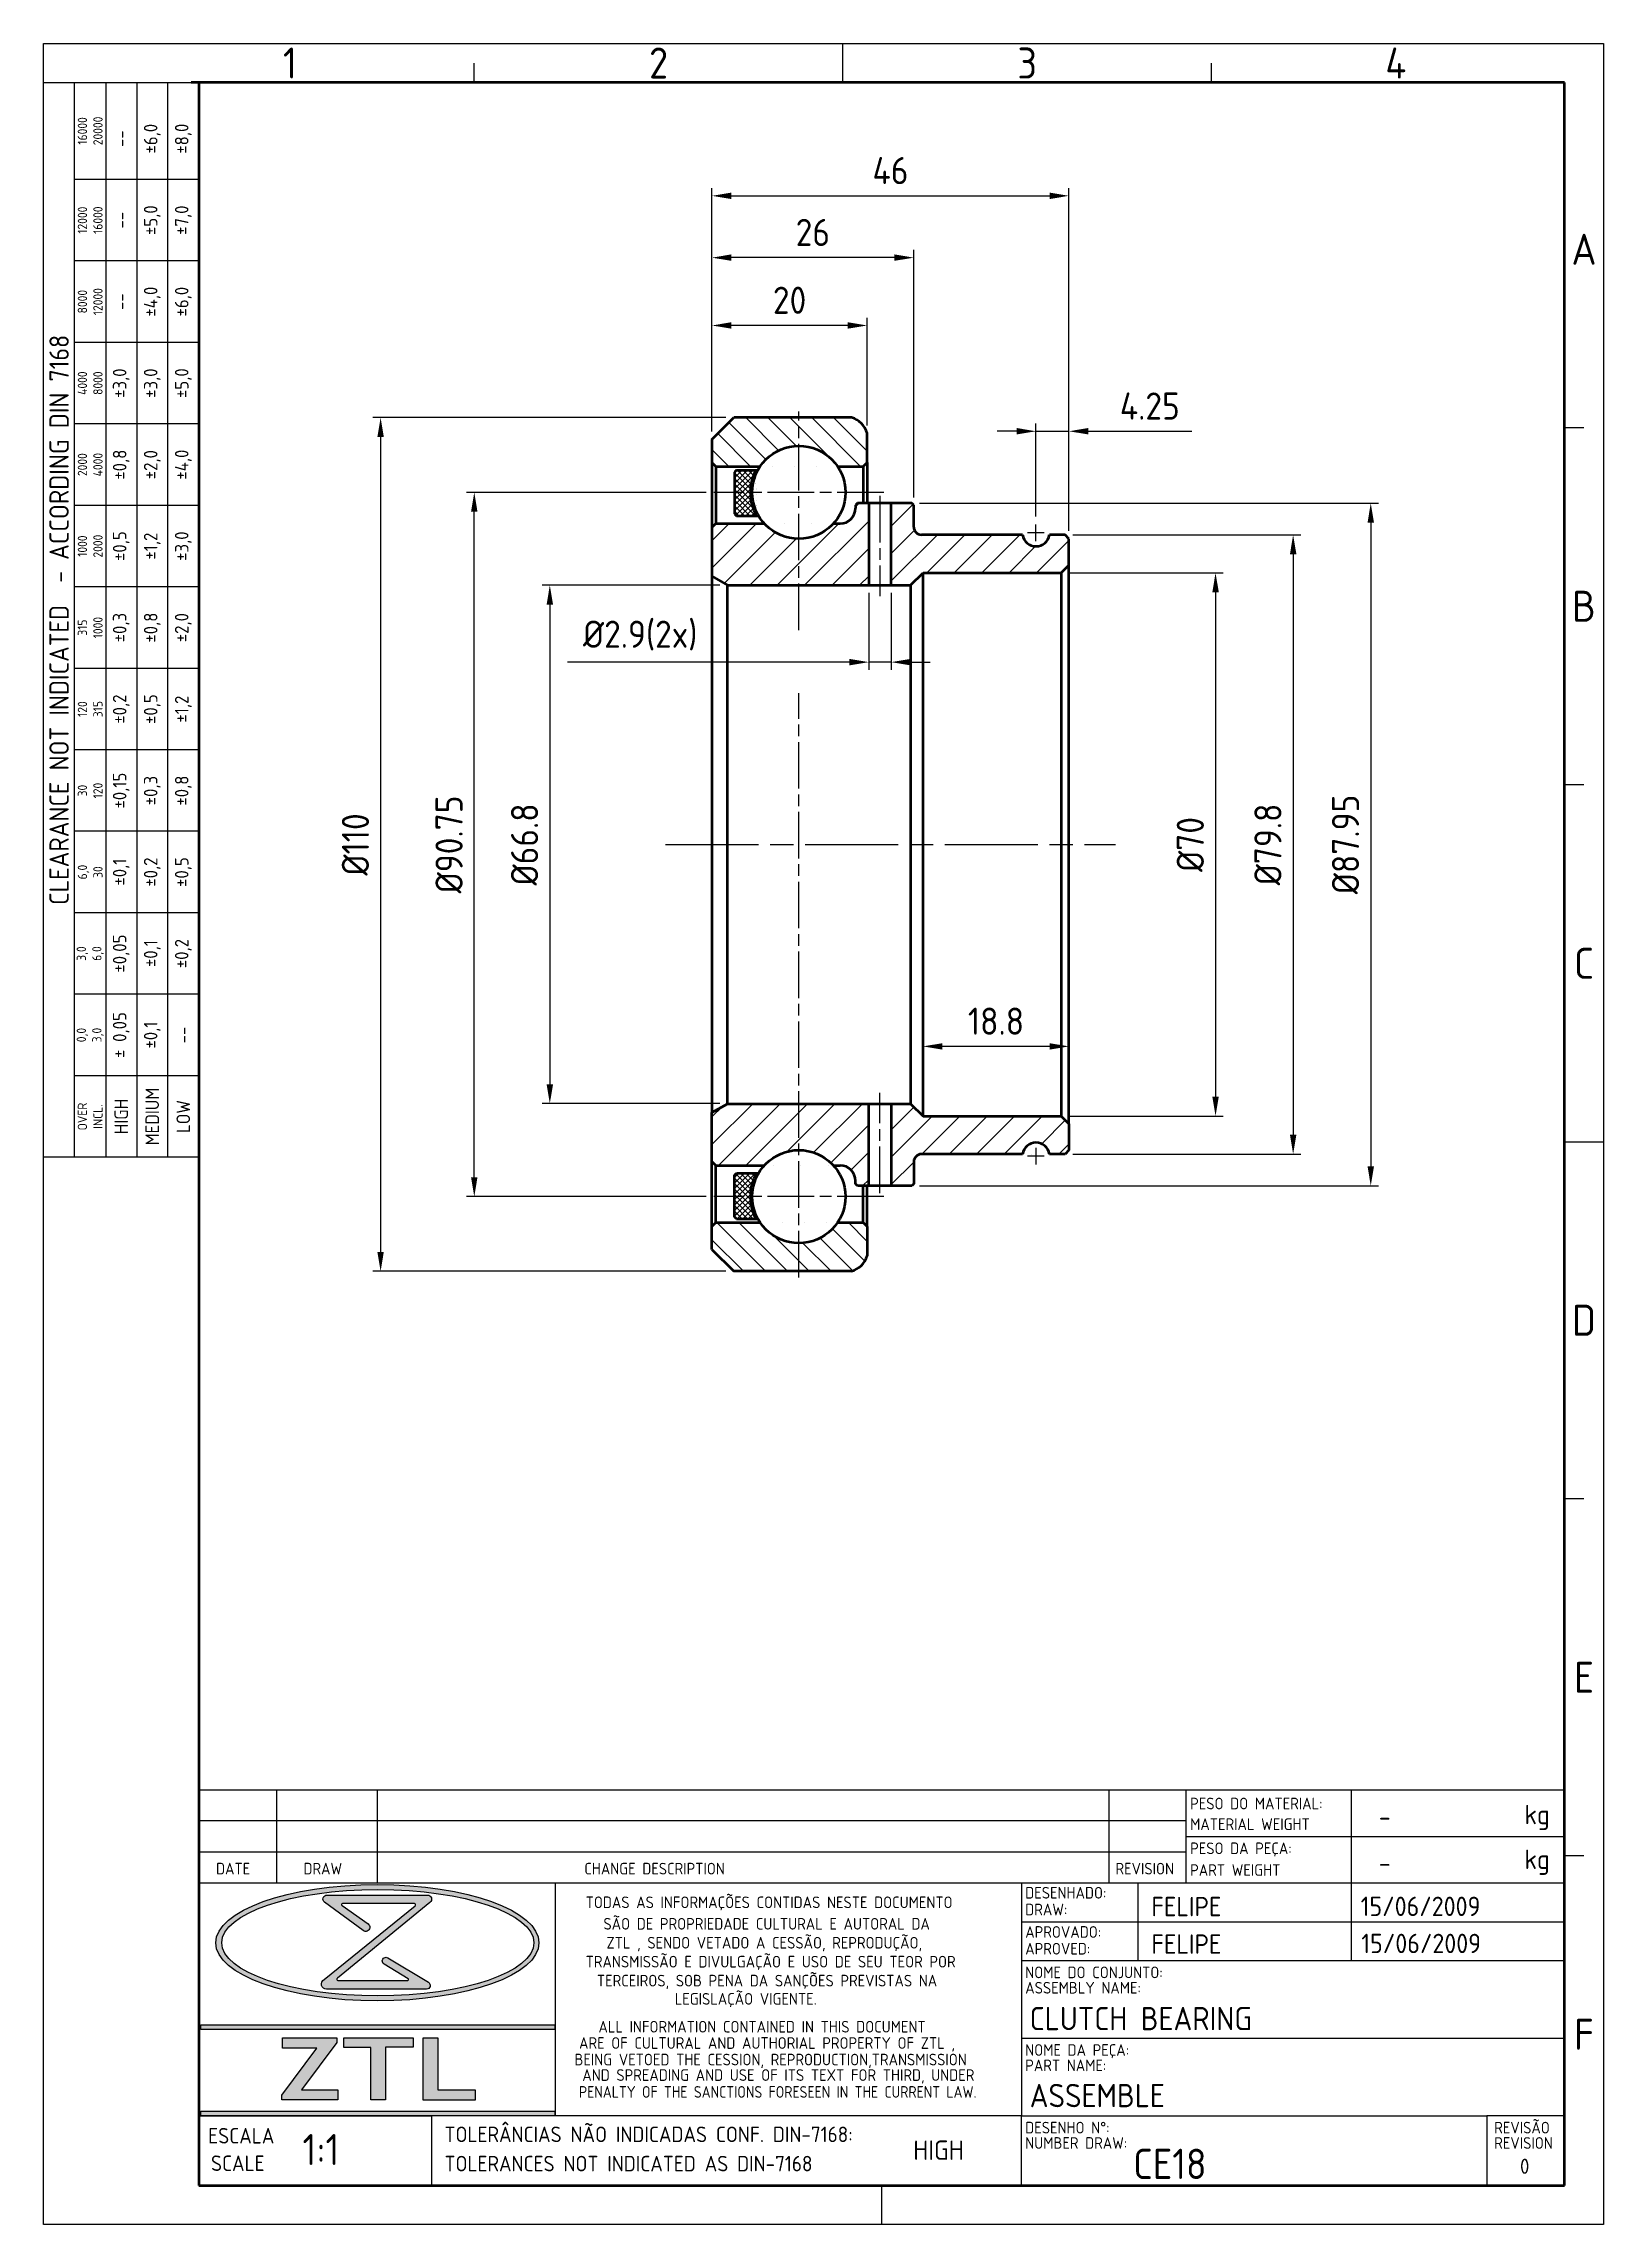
# Model space of a CAD drawing. Extents: x 0 to 201, y 0 to 281.
import ezdxf
from ezdxf.enums import TextEntityAlignment as Align

# ---------------------------------------------------------------- set-up
doc = ezdxf.new("R2010")
doc.units = 0
for name, pattern in [('AM_ISO02W050', [7.5, 6, -1.5]), ('AM_ISO08W050', [18, 12, -1.5, 3, -1.5]), ('AM_ISO08W050x2', [9, 6, -0.75, 1.5, -0.75])]:
    doc.linetypes.add(name, pattern=pattern)
doc.layers.get('Defpoints').update_dxf_attribs({"linetype": 'CONTINUOUS'})
for name, color, linetype, lineweight in [('AM_0', 7, 'CONTINUOUS', 50), ('AM_3', 6, 'AM_ISO02W050', 25), ('AM_5', 3, 'CONTINUOUS', 25), ('AM_7', 4, 'AM_ISO08W050', 25), ('AM_8', 1, 'CONTINUOUS', 25), ('AM_BOR', 7, 'CONTINUOUS', 50)]:
    doc.layers.add(name, color=color, linetype=linetype, lineweight=lineweight)
doc.styles.add('ACISOTS', font='isocp.shx', dxfattribs={"height": 1})
doc.styles.get("Standard").update_dxf_attribs({"font": 'ISOCP.SHX'})
doc.dimstyles.new('AM_ISO', dxfattribs={"dimtxt": 3.5, "dimasz": 2.5, "dimexe": 1, "dimexo": 1, "dimgap": 1.5, "dimtad": 1, "dimdsep": 46, "dimtxsty": 'Standard', "dimcen": 0, "dimclrd": 256, "dimclre": 256, "dimclrt": 2, "dimadec": 0, "dimazin": 2, "dimtp": 0.1, "dimtm": 0.1, "dimtfac": 0.71, "dimtdec": 3, "dimtmove": 0, "dimatfit": 3, "dimfxl": 0, "dimlwd": -1, "dimlwe": -1, "dimarcsym": 0})
pattern_1 = [(135, (0, 9.3434), (-1.414214, -1.414214), [])]
pattern_2 = [(45, (0, 0), (-1.767767, 1.767767), [])]

# ---------------------------------------------------------------- blocks, each defined once
blk = doc.blocks.new('A4 ZTL')
at = {"layer": 'AM_0'}
for p, q in [((196, 276), (19, 276)), ((20, 276), (20, 5)), ((196, 5), (196, 276)), ((20, 5), (196, 5))]:
    blk.add_line(p, q, dxfattribs=at)
at = {"layer": 'AM_BOR', "color": 135, "lineweight": 25}
for p, q in [((0, 0), (0, 281)), ((0, 281), (201, 281)), ((55.5, 276), (55.5, 278.5)), ((103, 276), (103, 281)), ((150.5, 276), (150.5, 278.5)), ((201, 281), (201, 0)), ((4, 137.5), (4, 276)), ((8, 276), (8, 137.5)), ((12, 276), (12, 137.5)), ((16, 137.5), (16, 276)), ((20, 263.5), (4, 263.5)), ((20, 253), (4, 253)), ((20, 242.5), (4, 242.5)), ((20, 232), (4, 232)), ((198.5, 231.5), (196, 231.5)), ((20, 221.5), (4, 221.5)), ((20, 211), (4, 211)), ((20, 200.5), (4, 200.5)), ((20, 190), (4, 190)), ((198.5, 185.5), (196, 185.5)), ((20, 179.5), (4, 179.5)), ((20, 169), (4, 169)), ((20, 158.5), (4, 158.5)), ((20, 148), (4, 148)), ((196, 139.5), (201, 139.5)), ((198.5, 93.5), (196, 93.5)), ((198.5, 47.5), (196, 47.5)), ((108, 0), (108, 5)), ((201, 0), (0, 0))]:
    blk.add_line(p, q, dxfattribs=at)
blk.add_lwpolyline([(20, 276), (20, 137.5), (0, 137.5), (0, 276)], close=True, dxfattribs=at)
at = {"layer": 'AM_BOR', "color": 135, "lineweight": 25, "style": 'ACISOTS'}
for s, p in [('1', (31.75, 278.5)), ('2', (79.25, 278.5)), ('3', (126.75, 278.5)), ('4', (174.25, 278.5)), ('A', (198.5, 254.5)), ('B', (198.5, 208.5)), ('C', (198.5, 162.5)), ('D', (198.5, 116.5)), ('E', (198.5, 70.5)), ('F', (198.5, 24.5))]:
    blk.add_text(s, height=4, dxfattribs=at).set_placement(p, align=Align.MIDDLE)
at = {"layer": 'AM_BOR', "color": 135, "lineweight": 25, "attachment_point": 5, "rotation": 90}
for s, insert, char_height, width in [('16000\\P20000', (6, 269.75), 1.2, 12.5), ('±6,0', (14, 268.75), 1.75, 10.5), ('±8,0', (18, 268.75), 1.75, 10.5), ('--', (10, 268.75), 1.75, 10.5), ('12000\\P16000', (6, 258.25), 1.2, 10.5), ('--', (10, 258.25), 1.75, 10.5), ('±5,0', (14, 258.25), 1.75, 10.5), ('±7,0', (18, 258.25), 1.75, 10.5), ('8000\\P12000', (6, 247.75), 1.2, 10.5), ('--', (10, 247.75), 1.75, 10.5), ('±4,0', (14, 247.75), 1.75, 10.5), ('±6,0', (18, 247.75), 1.75, 10.5), ('{\\Fisocp.shx|c0;CLEARANCE NOT INDICATED  - ACCORDING DIN 7168}', (2, 206.75), 2.5, 138.5), ('±3,0', (10, 237.25), 1.75, 10.5), ('±3,0', (14, 237.25), 1.75, 10.5), ('±5,0', (18, 237.25), 1.75, 10.5), ('4000\\P8000', (6, 237.25), 1.2, 10.5), ('2000\\P4000', (6, 226.75), 1.2, 10.5), ('±0,8', (10, 226.75), 1.75, 10.5), ('±2,0', (14, 226.75), 1.75, 10.5), ('±4,0', (18, 226.75), 1.75, 10.5), ('1000\\P2000', (6, 216.25), 1.2, 10.5), ('±0,5', (10, 216.25), 1.75, 10.5), ('±1,2', (14, 216.25), 1.75, 10.5), ('±3,0', (18, 216.25), 1.75, 10.5), ('315\\P1000', (6, 205.75), 1.2, 10.5), ('±0,3', (10, 205.75), 1.75, 10.5), ('±0,8', (14, 205.75), 1.75, 10.5), ('±2,0', (18, 205.75), 1.75, 10.5), ('±0,2', (10, 195.25), 1.75, 10.5), ('±0,5', (14, 195.25), 1.75, 10.5), ('±1,2', (18, 195.25), 1.75, 10.5), ('120\\P315', (6, 195.25), 1.2, 10.5), ('30\\P120', (6, 184.75), 1.2, 10.5), ('±0,15', (10, 184.75), 1.75, 10.5), ('±0,3', (14, 184.75), 1.75, 10.5), ('±0,8', (18, 184.75), 1.75, 10.5), ('6,0\\P30', (6, 174.25), 1.2, 10.5), ('±0,1', (10, 174.25), 1.75, 10.5), ('±0,2', (14, 174.25), 1.75, 10.5), ('±0,5', (18, 174.25), 1.75, 10.5), ('±0,05', (10, 163.75), 1.75, 10.5), ('3,0\\P6,0', (6, 163.75), 1.2, 10.5), ('±0,1', (14, 163.75), 1.75, 10.5), ('±0,2', (18, 163.75), 1.75, 10.5), ('± 0,05', (10, 153.25), 1.75, 10.5), ('\\pt4.79529;±0,1', (14, 153.25), 1.75, 10.5), ('0,0\\P3,0', (6, 153.25), 1.2, 10.5), ('--', (18, 153.25), 1.75, 10.5), ('MEDIUM', (14, 142.75), 1.75, 10.5), ('{\\Fisocp.shx|c0;OVER\\PINCL.}', (6, 142.75), 1.2, 10.5), ('HIGH', (10, 142.75), 1.75, 10.5), ('LOW', (18, 142.75), 1.75, 10.5)]:
    blk.add_mtext(s, dxfattribs=dict(at, insert=insert, char_height=char_height, width=width))
blk = doc.blocks.new('LEGENDAZTL-1')
at = {"layer": 'AM_8'}
h = blk.add_hatch(color=135, dxfattribs=at)
edge = h.paths.add_edge_path()
edge.add_ellipse((23.01, 31.29), major_axis=(20.82, 0), ratio=0.359907, start_angle=191.4592, end_angle=452.8175)
edge.add_ellipse((23.01, 31.29), major_axis=(20.82, 0), ratio=0.359907, start_angle=92.8175, end_angle=191.4592)
edge = h.paths.add_edge_path(flags=16)
edge.add_ellipse((23.07, 31.29), major_axis=(20.11, 0), ratio=0.340664, start_angle=93.067, end_angle=371.4592)
edge.add_ellipse((23.07, 31.29), major_axis=(20.11, 0), ratio=0.340664, start_angle=11.4592, end_angle=93.067)
h = blk.add_hatch(color=135, dxfattribs=at)
edge = h.paths.add_edge_path()
edge.add_line((27.86, 36.04), (16.14, 26.55))
edge.add_arc((16.46, 25.96), 0.662, 118.1409, 270)
edge.add_line((16.46, 25.3), (29.34, 25.3))
edge.add_arc((29.33, 25.79), 0.488, 271.9685, 418.9108)
edge.add_line((29.58, 26.21), (24.36, 29.35))
edge.add_arc((24.11, 28.95), 0.475, 58.6682, 238.8052)
edge.add_line((23.87, 28.54), (26.98, 26.65))
edge.add_arc((26.92, 26.56), 0.12, -90, 54.6545, ccw=False)
edge.add_line((26.92, 26.44), (17.93, 26.44))
edge.add_arc((17.96, 26.6), 0.167, 129.2364, 260.8226, ccw=False)
edge.add_line((17.86, 26.73), (29.79, 36.47))
edge.add_arc((29.47, 36.9), 0.529, 306.0702, 450)
edge.add_line((29.47, 37.43), (16.54, 37.43))
edge.add_arc((16.52, 36.92), 0.513, 87.7272, 233.7471)
edge.add_line((16.21, 36.5), (21.18, 32.86))
edge.add_arc((21.5, 33.28), 0.527, 232.4714, 414.7334)
edge.add_line((21.81, 33.71), (18.46, 36.07))
edge.add_arc((18.53, 36.2), 0.144, 90, 242.5235, ccw=False)
edge.add_line((18.53, 36.35), (27.78, 36.35))
edge.add_arc((27.75, 36.17), 0.176, -50.9964, 80.7655, ccw=False)
for points in [[(0.28, 20.1), (45.87, 20.1), (45.87, 20.7), (0.28, 20.7)], [(10.71, 11.65), (10.71, 11.05), (17.9, 11.05), (17.9, 12.32), (13.24, 12.32), (17.77, 18.44), (17.77, 19.04), (10.78, 19.04), (10.78, 17.71), (15.21, 17.71)], [(18.7, 17.78), (22.17, 17.78), (22.17, 11.05), (24.07, 11.05), (24.07, 17.84), (27.63, 17.84), (27.63, 19.04), (18.7, 19.04)], [(35.62, 11.02), (35.62, 12.32), (30.79, 12.32), (30.79, 19.04), (28.93, 19.04), (28.93, 11.02)], [(45.87, 9.6), (0.28, 9.6), (0.28, 9), (45.87, 9)]]:
    blk.add_hatch(color=135, dxfattribs=at).paths.add_polyline_path(points)
at = {"layer": 'AM_8', "color": 135}
for p, q in [((0, 51), (176, 51)), ((0, 51), (0, 0)), ((10, 51), (10, 39)), ((23, 51), (23, 39)), ((117.25, 51), (117.25, 39)), ((127.25, 39), (127.25, 51)), ((148.5, 51), (148.5, 45)), ((176, 0), (176, 51)), ((127.25, 47), (0, 47)), ((127.25, 45), (176, 45)), ((148.5, 45), (148.5, 39)), ((0, 43), (127.25, 43)), ((0, 39), (106, 39)), ((16.54, 37.43), (29.47, 37.43)), ((45.93, 39), (45.93, 9)), ((106, 39), (106, 20)), ((106, 39), (176, 39)), ((121, 39), (121, 29)), ((148.5, 39), (148.5, 29)), ((106, 34), (176, 34)), ((106, 29), (176, 29)), ((0.28, 20.1), (0.28, 20.7)), ((0.28, 20.7), (45.87, 20.7)), ((45.87, 20.1), (0.28, 20.1)), ((45.87, 20.7), (45.87, 20.1)), ((106, 20), (106, 9)), ((10.71, 11.65), (15.21, 17.71)), ((10.78, 17.71), (10.78, 19.04)), ((10.78, 19.04), (17.77, 19.04)), ((15.21, 17.71), (10.78, 17.71)), ((17.77, 18.44), (13.24, 12.32)), ((17.77, 19.04), (17.77, 18.44)), ((18.7, 17.78), (18.7, 19.04)), ((18.7, 19.04), (27.63, 19.04)), ((22.17, 17.78), (18.7, 17.78)), ((22.17, 11.05), (22.17, 17.78)), ((24.07, 17.84), (24.07, 11.05)), ((27.63, 17.84), (24.07, 17.84)), ((27.63, 19.04), (27.63, 17.84)), ((28.93, 11.02), (28.93, 19.04)), ((28.93, 19.04), (30.79, 19.04)), ((30.79, 19.04), (30.79, 12.32)), ((106, 19), (176, 19)), ((10.71, 11.05), (10.71, 11.65)), ((13.24, 12.32), (17.9, 12.32)), ((17.9, 12.32), (17.9, 11.05)), ((30.79, 12.32), (35.62, 12.32)), ((35.62, 12.32), (35.62, 11.02)), ((0, 9), (30, 9)), ((106, 9), (0, 9)), ((0.28, 9.6), (45.87, 9.6)), ((0.28, 9), (0.28, 9.6)), ((45.87, 9), (0.28, 9)), ((17.9, 11.05), (10.71, 11.05)), ((24.07, 11.05), (22.17, 11.05)), ((35.62, 11.02), (28.93, 11.02)), ((30, 9), (30, 0)), ((45.87, 9.6), (45.87, 9)), ((106, 0), (106, 9)), ((106, 9), (166, 9)), ((176, 9), (166, 9)), ((166, 9), (166, 0)), ((0, 0), (176, 0))]:
    blk.add_line(p, q, dxfattribs=at)
blk.add_lwpolyline([(16.54, 37.43), (29.47, 37.43, -0.726075), (29.79, 36.47), (17.86, 26.73, 0.646844), (17.93, 26.44), (26.92, 26.44, 0.730915), (26.98, 26.65), (23.87, 28.54, -1.001197), (24.36, 29.35), (29.58, 26.21, -0.746343), (29.34, 25.3), (16.46, 25.3, -0.780296), (16.14, 26.55), (27.86, 36.04, 0.647932), (27.78, 36.35), (18.53, 36.35, 0.78497), (18.46, 36.07), (21.81, 33.71, -1.019937), (21.18, 32.86), (16.21, 36.5, -0.740095), (16.54, 37.43, -0.257794)], format="xyb", dxfattribs=at)
for centre, major_axis, ratio in [((23.01, 31.29), (-20.82, 0), 0.359907), ((23.07, 31.29), (-20.11, 0), 0.340664)]:
    blk.add_ellipse(centre, major_axis=major_axis, ratio=ratio, dxfattribs=at)
for s, height, p in [('PESO DO MATERIAL:', 1.5, (127.75, 48.48)), ('kg', 2.5, (170.83, 46.56)), ('MATERIAL WEIGHT', 1.5, (127.75, 45.82)), ('PESO DA PEÇA:', 1.5, (127.75, 42.71)), ('kg', 2.5, (170.83, 40.79)), ('DATE', 1.5, (2.22, 40.09)), ('DRAW', 1.5, (13.48, 40.09)), ('CHANGE DESCRIPTION', 1.5, (49.68, 40.09)), ('REVISION', 1.5, (118.12, 40.09)), ('PART WEIGHT', 1.5, (127.75, 39.91)), ('TODAS AS INFORMAÇÕES CONTIDAS NESTE DOCUMENTO', 1.5, (49.85, 35.75)), ('DESENHADO:', 1.5, (106.5, 36.98)), ('SÃO DE PROPRIEDADE CULTURAL E AUTORAL DA', 1.5, (52.14, 32.98)), ('DRAW:', 1.5, (106.5, 34.82)), ('ZTL , SENDO VETADO A CESSÃO, REPRODUÇÃO,', 1.5, (52.53, 30.54)), ('APROVADO:', 1.5, (106.5, 31.93)), ('APROVED:', 1.5, (106.5, 29.77)), ('TRANSMISSÃO E DIVULGAÇÃO E USO DE SEU TEOR POR', 1.5, (49.85, 28.1)), ('NOME DO CONJUNTO:', 1.5, (106.5, 26.72)), ('TERCEIROS, SOB PENA DA SANÇÕES PREVISTAS NA', 1.5, (51.3, 25.66)), ('ASSEMBLY NAME:', 1.5, (106.5, 24.74)), ('LEGISLAÇÃO VIGENTE.', 1.5, (61.33, 23.31)), ('ALL INFORMATION CONTAINED IN THIS DOCUMENT', 1.5, (51.5, 19.72)), ('BEING VETOED THE CESSION, REPRODUCTION,TRANSMISSION', 1.5, (48.41, 15.49)), ('ARE OF CULTURAL AND AUTHORIAL PROPERTY OF ZTL ,', 1.5, (49, 17.62)), ('NOME DA PEÇA:', 1.5, (106.5, 16.72)), ('AND SPREADING AND USE OF ITS TEXT FOR THIRD, UNDER', 1.5, (49.42, 13.49)), ('PART NAME:', 1.5, (106.5, 14.74)), ('REVISÃO', 1.5, (166.93, 6.72)), ('ESCALA', 2, (1.21, 5.42)), ('TOLERÂNCIAS NÃO INDICADAS CONF. DIN-7168:', 2, (31.66, 5.6)), ('DESENHO N%%d:', 1.5, (106.5, 6.72)), ('NUMBER DRAW:', 1.5, (106.5, 4.74)), ('REVISION', 1.5, (166.93, 4.74)), ('SCALE', 2, (1.57, 1.88)), ('TOLERANCES NOT INDICATED AS DIN-7168', 2, (31.66, 1.83))]:
    blk.add_text(s, height=height, dxfattribs=at).set_placement(p)
at = {"layer": 'AM_8', "color": 135, "width": 0.95}
blk.add_text('PENALTY OF THE SANCTIONS FORESEEN IN THE CURRENT LAW.', height=1.5, dxfattribs=at).set_placement((48.99, 11.32))
at = {"layer": 'AM_8', "color": 135}
for tag, p in [('PESO1', (152.06, 47.53)), ('PESO', (152.06, 41.58))]:
    blk.add_attdef(tag, text='', height=2.5, dxfattribs=at).set_placement(p, align=Align.MIDDLE_LEFT)
for tag, p, height in [('DESN.', (122.75, 34.7), 2.5), ('DATADES', (149.73, 34.73), 2.5), ('APROV', (122.75, 29.87), 2.5), ('DATAAPROV', (149.81, 29.95), 2.5), ('CONJUNTO', (107.07, 20.02), 3), ('PEÇA', (107.07, 10.1), 3), ('NºDESENHO', (120.41, 0.84), 3.91)]:
    blk.add_attdef(tag, p, '', height=height, dxfattribs=at)
at = {"layer": 'AM_8', "color": 135, "style": 'ACISOTS'}
for tag, p, height in [('GEN-TITLE-SCA{12.7}', (13.36, 2.64), 4), ('GEN-TITLE-DWG{30.6}', (92.5, -2.65), 2)]:
    blk.add_attdef(tag, p, '', height=height, dxfattribs=at)
at = {"layer": 'AM_8', "color": 135}
for tag, height, p in [('TOL.N.IND', 2.5, (95.33, 4.56)), ('REV.', 1.96, (170.86, 2.49))]:
    blk.add_attdef(tag, text='', height=height, dxfattribs=at).set_placement(p, align=Align.MIDDLE_CENTER)
blk = doc.blocks.new('*D36')
at = {"layer": 'AM_5'}
for p, q in [((87.13, 211.21), (64.23, 211.21)), ((65.23, 208.71), (65.23, 146.91)), ((87.13, 144.41), (64.23, 144.41))]:
    blk.add_line(p, q, dxfattribs=at)
for points in [[(64.82, 208.71), (65.65, 208.71), (65.23, 211.21)], [(64.82, 146.91), (65.65, 146.91), (65.23, 144.41)]]:
    blk.add_solid(points, dxfattribs=at)
at = {"layer": 'Defpoints', "color": 0}
for p in [(88.13, 211.21), (65.23, 144.41), (88.13, 144.41)]:
    blk.add_point(p, dxfattribs=at)
at = {"layer": 'AM_5', "color": 2, "insert": (61.98, 177.81), "char_height": 3.5, "attachment_point": 5, "rotation": 90}
blk.add_mtext('%%c66.8', dxfattribs=at)
blk = doc.blocks.new('*D37')
at = {"layer": 'AM_5'}
for p, q in [((132.13, 212.81), (152.02, 212.81)), ((151.02, 210.31), (151.02, 145.31)), ((132.13, 142.81), (152.02, 142.81))]:
    blk.add_line(p, q, dxfattribs=at)
for points in [[(150.61, 210.31), (151.44, 210.31), (151.02, 212.81)], [(150.61, 145.31), (151.44, 145.31), (151.02, 142.81)]]:
    blk.add_solid(points, dxfattribs=at)
at = {"layer": 'Defpoints', "color": 0}
for p in [(131.13, 212.81), (131.13, 142.81), (151.02, 142.81)]:
    blk.add_point(p, dxfattribs=at)
at = {"layer": 'AM_5', "color": 2, "insert": (147.77, 177.81), "char_height": 3.5, "attachment_point": 5, "rotation": 90}
blk.add_mtext('%%c70', dxfattribs=at)
blk = doc.blocks.new('*D38')
at = {"layer": 'AM_5'}
for p, q in [((132.63, 217.71), (162.02, 217.71)), ((161.02, 215.21), (161.02, 140.41)), ((132.63, 137.91), (162.02, 137.91))]:
    blk.add_line(p, q, dxfattribs=at)
for points in [[(160.61, 215.21), (161.44, 215.21), (161.02, 217.71)], [(160.61, 140.41), (161.44, 140.41), (161.02, 137.91)]]:
    blk.add_solid(points, dxfattribs=at)
at = {"layer": 'Defpoints', "color": 0}
for p in [(131.63, 217.71), (131.63, 137.91), (161.02, 137.91)]:
    blk.add_point(p, dxfattribs=at)
at = {"layer": 'AM_5', "color": 2, "insert": (157.77, 177.81), "char_height": 3.5, "attachment_point": 5, "rotation": 90}
blk.add_mtext('%%c79.8', dxfattribs=at)
blk = doc.blocks.new('*D39')
at = {"layer": 'AM_5'}
for p, q in [((112.88, 221.78), (172.02, 221.78)), ((171.02, 219.28), (171.02, 136.33)), ((112.88, 133.83), (172.02, 133.83))]:
    blk.add_line(p, q, dxfattribs=at)
for points in [[(170.61, 219.28), (171.44, 219.28), (171.02, 221.78)], [(170.61, 136.33), (171.44, 136.33), (171.02, 133.83)]]:
    blk.add_solid(points, dxfattribs=at)
at = {"layer": 'Defpoints', "color": 0}
for p in [(111.88, 221.78), (111.88, 133.83), (171.02, 133.83)]:
    blk.add_point(p, dxfattribs=at)
at = {"layer": 'AM_5', "color": 2, "insert": (167.77, 177.81), "char_height": 3.5, "attachment_point": 5, "rotation": 90}
blk.add_mtext('%%c87.95', dxfattribs=at)
blk = doc.blocks.new('*D40')
at = {"layer": 'AM_5'}
for p, q in [((87.93, 232.81), (42.43, 232.81)), ((43.43, 230.31), (43.43, 125.31)), ((87.93, 122.81), (42.43, 122.81))]:
    blk.add_line(p, q, dxfattribs=at)
for points in [[(43.01, 230.31), (43.84, 230.31), (43.43, 232.81)], [(43.01, 125.31), (43.84, 125.31), (43.43, 122.81)]]:
    blk.add_solid(points, dxfattribs=at)
at = {"layer": 'Defpoints', "color": 0}
for p in [(88.93, 232.81), (43.43, 122.81), (88.93, 122.81)]:
    blk.add_point(p, dxfattribs=at)
at = {"layer": 'AM_5', "color": 2, "insert": (40.18, 177.81), "char_height": 3.5, "attachment_point": 5, "rotation": 90}
blk.add_mtext('%%c110', dxfattribs=at)
blk = doc.blocks.new('*D41')
at = {"layer": 'AM_5'}
for p, q in [((86.13, 231.01), (86.13, 262.39)), ((88.63, 261.39), (129.63, 261.39)), ((132.13, 218.21), (132.13, 262.39))]:
    blk.add_line(p, q, dxfattribs=at)
for points in [[(88.63, 261.8), (88.63, 260.97), (86.13, 261.39)], [(129.63, 261.8), (129.63, 260.97), (132.13, 261.39)]]:
    blk.add_solid(points, dxfattribs=at)
at = {"layer": 'Defpoints', "color": 0}
for p in [(132.13, 261.39), (86.13, 230.01), (132.13, 217.21)]:
    blk.add_point(p, dxfattribs=at)
at = {"layer": 'AM_5', "color": 2, "insert": (109.13, 264.64), "char_height": 3.5, "attachment_point": 5}
blk.add_mtext('46', dxfattribs=at)
blk = doc.blocks.new('*D42')
at = {"layer": 'AM_5'}
for p, q in [((86.13, 231.01), (86.13, 245.68)), ((103.63, 244.68), (88.63, 244.68)), ((106.13, 231.81), (106.13, 245.68))]:
    blk.add_line(p, q, dxfattribs=at)
for points in [[(88.63, 245.1), (88.63, 244.27), (86.13, 244.68)], [(103.63, 245.1), (103.63, 244.27), (106.13, 244.68)]]:
    blk.add_solid(points, dxfattribs=at)
at = {"layer": 'Defpoints', "color": 0}
for p in [(86.13, 244.68), (106.13, 230.81), (86.13, 230.01)]:
    blk.add_point(p, dxfattribs=at)
at = {"layer": 'AM_5', "color": 2, "insert": (96.13, 247.93), "char_height": 3.5, "attachment_point": 5}
blk.add_mtext('20', dxfattribs=at)
blk = doc.blocks.new('*D43')
at = {"layer": 'AM_5'}
for p, q in [((86.13, 231.01), (86.13, 254.42)), ((109.63, 253.42), (88.63, 253.42)), ((112.13, 222.53), (112.13, 254.42))]:
    blk.add_line(p, q, dxfattribs=at)
for points in [[(88.63, 253.84), (88.63, 253.01), (86.13, 253.42)], [(109.63, 253.84), (109.63, 253.01), (112.13, 253.42)]]:
    blk.add_solid(points, dxfattribs=at)
at = {"layer": 'Defpoints', "color": 0}
for p in [(86.13, 253.42), (86.13, 230.01), (112.13, 221.53)]:
    blk.add_point(p, dxfattribs=at)
at = {"layer": 'AM_5', "color": 2, "insert": (99.13, 256.67), "char_height": 3.5, "attachment_point": 5}
blk.add_mtext('26', dxfattribs=at)
blk = doc.blocks.new('*D44')
at = {"layer": 'AM_5'}
for p, q in [((125.38, 231.05), (122.88, 231.05)), ((127.88, 220.05), (127.88, 232.05)), ((127.88, 231.05), (132.13, 231.05)), ((132.13, 218.21), (132.13, 232.05)), ((134.63, 231.05), (147.97, 231.05))]:
    blk.add_line(p, q, dxfattribs=at)
for points in [[(125.38, 231.47), (125.38, 230.64), (127.88, 231.05)], [(134.63, 231.47), (134.63, 230.64), (132.13, 231.05)]]:
    blk.add_solid(points, dxfattribs=at)
at = {"layer": 'Defpoints', "color": 0}
for p in [(132.13, 231.05), (127.88, 219.05), (132.13, 217.21)]:
    blk.add_point(p, dxfattribs=at)
at = {"layer": 'AM_5', "color": 2, "insert": (142.55, 234.3), "char_height": 3.5, "attachment_point": 5}
blk.add_mtext('4.25', dxfattribs=at)
blk = doc.blocks.new('*D45')
at = {"layer": 'AM_5'}
for p, q in [((113.33, 143.81), (113.33, 152.79)), ((129.63, 151.79), (115.83, 151.79)), ((132.13, 142.81), (132.13, 152.79))]:
    blk.add_line(p, q, dxfattribs=at)
for points in [[(115.83, 152.2), (115.83, 151.37), (113.33, 151.79)], [(129.63, 152.2), (129.63, 151.37), (132.13, 151.79)]]:
    blk.add_solid(points, dxfattribs=at)
at = {"layer": 'Defpoints', "color": 0}
for p in [(113.33, 151.79), (113.33, 142.81), (132.13, 141.81)]:
    blk.add_point(p, dxfattribs=at)
at = {"layer": 'AM_5', "color": 2, "insert": (122.73, 155.04), "char_height": 3.5, "attachment_point": 5}
blk.add_mtext('18.8', dxfattribs=at)
blk = doc.blocks.new('*D46')
at = {"layer": 'AM_5'}
for p, q in [((85.37, 223.18), (54.5, 223.18)), ((55.5, 134.93), (55.5, 220.68)), ((85.37, 132.43), (54.5, 132.43))]:
    blk.add_line(p, q, dxfattribs=at)
for points in [[(55.08, 220.68), (55.91, 220.68), (55.5, 223.18)], [(55.08, 134.93), (55.91, 134.93), (55.5, 132.43)]]:
    blk.add_solid(points, dxfattribs=at)
at = {"layer": 'Defpoints', "color": 0}
for p in [(55.5, 223.18), (86.37, 223.18), (86.37, 132.43)]:
    blk.add_point(p, dxfattribs=at)
at = {"layer": 'AM_5', "color": 2, "insert": (52.25, 177.81), "char_height": 3.5, "attachment_point": 5, "rotation": 90}
blk.add_mtext('%%c90.75', dxfattribs=at)
blk = doc.blocks.new('*D47')
at = {"layer": 'AM_5'}
for p, q in [((106.33, 210.21), (106.33, 200.3)), ((109.23, 210.21), (109.23, 200.3)), ((103.83, 201.3), (67.49, 201.3)), ((109.23, 201.3), (106.33, 201.3)), ((111.73, 201.3), (114.23, 201.3))]:
    blk.add_line(p, q, dxfattribs=at)
for points in [[(103.83, 201.72), (103.83, 200.88), (106.33, 201.3)], [(111.73, 201.72), (111.73, 200.88), (109.23, 201.3)]]:
    blk.add_solid(points, dxfattribs=at)
at = {"layer": 'Defpoints', "color": 0}
for p in [(106.33, 211.21), (109.23, 211.21), (106.33, 201.3)]:
    blk.add_point(p, dxfattribs=at)
at = {"layer": 'AM_5', "color": 2, "insert": (76.88, 204.73), "char_height": 3.5, "attachment_point": 5}
blk.add_mtext('%%c2.9(2x)', dxfattribs=at)

msp = doc.modelspace()

# ---------------------------------------------------------------- hatches: boundary and pattern name
at = {"layer": 'AM_3'}
h = msp.add_hatch(dxfattribs=at)
h.set_pattern_fill('ANSI31', color=256, scale=15, style=0)
h.paths.add_polyline_path([(78.278, 102.972), (76.724, 102.972), (76.724, 95.972), (83.474, 95.972), (83.474, 99.972, -0.2679492)])
h.paths.add_polyline_path([(83.474, 63.972), (76.724, 63.972), (76.724, 56.972), (78.278, 56.972, -0.2679492), (83.474, 59.972)])
h = msp.add_hatch(dxfattribs=at)
h.set_pattern_fill('ANSI31', color=256, scale=15, style=0)
h.paths.add_polyline_path([(86.474, 95.972), (90.224, 99.722), (90.224, 102.972), (88.671, 102.972, -0.2679492), (83.474, 99.972), (83.474, 95.972)])
h.paths.add_polyline_path([(90.224, 56.972), (90.224, 60.222), (86.474, 63.972), (83.474, 63.972), (83.474, 59.972, -0.2679492), (88.671, 56.972)])
at = {"layer": 'AM_8'}
h = msp.add_hatch(dxfattribs=at)
h.set_pattern_fill('_U', color=256, scale=2, angle=135, style=0, pattern_type=0)
h.set_pattern_definition(pattern_1)
edge = h.paths.add_edge_path()
edge.add_line((86.128, 230.006), (86.128, 227.031))
edge.add_line((86.128, 227.031), (86.628, 226.531))
edge.add_line((86.628, 226.531), (92.351, 226.531))
edge.add_arc((97.328, 223.18), 6, 33.94508, 146.05492, ccw=False)
edge.add_line((102.305, 226.531), (105.628, 226.531))
edge.add_line((105.628, 226.531), (106.128, 227.031))
edge.add_line((106.128, 227.031), (106.128, 230.806))
edge.add_arc((103.257, 229.935), 3, 16.87449, 73.12551)
edge.add_line((104.128, 232.806), (88.928, 232.806))
edge.add_line((88.928, 232.806), (86.128, 230.006))
h = msp.add_hatch(dxfattribs=at)
h.set_pattern_fill('_U', color=256, scale=0.5, angle=45, style=0, double=1, pattern_type=0)
h.set_pattern_definition([(45, (-0.1, 9.3434), (-0.3535534, 0.3535534), []), (135, (-0.1, 9.3434), (-0.3535534, -0.3535534), [])])
edge = h.paths.add_edge_path()
edge.add_line((89.028, 225.781), (89.028, 220.406))
edge.add_line((89.028, 220.406), (89.278, 220.156))
edge.add_line((89.278, 220.156), (91.859, 220.156))
edge.add_arc((97.328, 223.18), 6.25, 152.86671, 208.94291, ccw=False)
edge.add_line((91.766, 226.031), (89.278, 226.031))
edge.add_line((89.278, 226.031), (89.028, 225.781))
h = msp.add_hatch(dxfattribs=at)
h.set_pattern_fill('_U', color=256, scale=2.5, angle=45, style=0, pattern_type=0)
h.set_pattern_definition(pattern_2)
edge = h.paths.add_edge_path()
edge.add_line((86.628, 219.156), (86.128, 218.656))
edge.add_line((86.128, 218.656), (86.128, 212.361))
edge.add_line((86.128, 212.361), (88.128, 211.206))
edge.add_line((88.128, 211.206), (106.328, 211.206))
edge.add_line((106.328, 211.206), (106.328, 221.781))
edge.add_line((106.328, 221.781), (104.878, 221.781))
edge.add_line((104.878, 221.781), (104.628, 221.531))
edge.add_line((104.628, 221.531), (104.628, 221.156))
edge.add_arc((102.628, 221.156), 2, -90, 0, ccw=False)
edge.add_line((102.628, 219.156), (101.778, 219.156))
edge.add_arc((97.328, 223.18), 6, 222.12642, 317.87358, ccw=False)
edge.add_line((92.878, 219.156), (86.628, 219.156))
h = msp.add_hatch(dxfattribs=at)
h.set_pattern_fill('_U', color=256, scale=2.5, angle=45, style=0, pattern_type=0)
h.set_pattern_definition(pattern_2)
edge = h.paths.add_edge_path()
edge.add_line((112.128, 221.531), (111.878, 221.781))
edge.add_line((111.878, 221.781), (109.228, 221.781))
edge.add_line((109.228, 221.781), (109.228, 211.206))
edge.add_line((109.228, 211.206), (111.728, 211.206))
edge.add_line((111.728, 211.206), (113.328, 212.806))
edge.add_line((113.328, 212.806), (131.128, 212.806))
edge.add_line((131.128, 212.806), (132.128, 213.806))
edge.add_line((132.128, 213.806), (132.128, 217.206))
edge.add_line((132.128, 217.206), (131.628, 217.706))
edge.add_line((131.628, 217.706), (129.607, 217.706))
edge.add_arc((127.878, 217.977), 1.75, 188.90299, 351.09701, ccw=False)
edge.add_line((126.149, 217.706), (113.128, 217.706))
edge.add_arc((113.128, 218.706), 1, 180, 270, ccw=False)
edge.add_line((112.128, 218.706), (112.128, 221.531))
h = msp.add_hatch(dxfattribs=at)
h.set_pattern_fill('_U', color=256, scale=2.5, angle=45, style=0, pattern_type=0)
h.set_pattern_definition(pattern_2)
edge = h.paths.add_edge_path()
edge.add_line((86.128, 143.251), (86.128, 136.956))
edge.add_line((86.128, 136.956), (86.628, 136.456))
edge.add_line((86.628, 136.456), (92.878, 136.456))
edge.add_arc((97.328, 132.431), 6, 42.12642, 137.87358, ccw=False)
edge.add_line((101.778, 136.456), (102.628, 136.456))
edge.add_arc((102.628, 134.456), 2, 0, 90, ccw=False)
edge.add_line((104.628, 134.456), (104.628, 134.081))
edge.add_line((104.628, 134.081), (104.878, 133.831))
edge.add_line((104.878, 133.831), (106.328, 133.831))
edge.add_line((106.328, 133.831), (106.328, 144.406))
edge.add_line((106.328, 144.406), (88.128, 144.406))
edge.add_line((88.128, 144.406), (86.128, 143.251))
h = msp.add_hatch(dxfattribs=at)
h.set_pattern_fill('_U', color=256, scale=2.5, angle=45, style=0, pattern_type=0)
h.set_pattern_definition(pattern_2)
edge = h.paths.add_edge_path()
edge.add_line((111.728, 144.406), (109.228, 144.406))
edge.add_line((109.228, 144.406), (109.228, 133.831))
edge.add_line((109.228, 133.831), (111.878, 133.831))
edge.add_line((111.878, 133.831), (112.128, 134.081))
edge.add_line((112.128, 134.081), (112.128, 136.906))
edge.add_arc((113.128, 136.906), 1, 90, 180, ccw=False)
edge.add_line((113.128, 137.906), (126.149, 137.906))
edge.add_arc((127.878, 137.635), 1.75, 8.90299, 171.09701, ccw=False)
edge.add_line((129.607, 137.906), (131.628, 137.906))
edge.add_line((131.628, 137.906), (132.128, 138.406))
edge.add_line((132.128, 138.406), (132.128, 141.806))
edge.add_line((132.128, 141.806), (131.128, 142.806))
edge.add_line((131.128, 142.806), (113.328, 142.806))
edge.add_line((113.328, 142.806), (111.728, 144.406))
h = msp.add_hatch(dxfattribs=at)
h.set_pattern_fill('_U', color=256, scale=0.5, angle=45, style=0, double=1, pattern_type=0)
h.set_pattern_definition([(315, (-0.1, 346.2684), (-0.3535534, -0.3535534), []), (225, (-0.1, 346.2684), (-0.3535534, 0.3535534), [])])
edge = h.paths.add_edge_path()
edge.add_line((89.028, 129.831), (89.028, 135.206))
edge.add_line((89.028, 135.206), (89.278, 135.456))
edge.add_line((89.278, 135.456), (91.859, 135.456))
edge.add_arc((97.328, 132.431), 6.25, 151.05709, 207.13329)
edge.add_line((91.766, 129.581), (89.278, 129.581))
edge.add_line((89.278, 129.581), (89.028, 129.831))
h = msp.add_hatch(dxfattribs=at)
h.set_pattern_fill('_U', color=256, scale=2, angle=135, style=0, pattern_type=0)
h.set_pattern_definition(pattern_1)
edge = h.paths.add_edge_path()
edge.add_line((86.128, 128.581), (86.128, 125.606))
edge.add_line((86.128, 125.606), (88.928, 122.806))
edge.add_line((88.928, 122.806), (104.128, 122.806))
edge.add_arc((103.257, 125.677), 3, 286.87449, 343.12551)
edge.add_line((106.128, 124.806), (106.128, 128.581))
edge.add_line((106.128, 128.581), (105.628, 129.081))
edge.add_line((105.628, 129.081), (102.305, 129.081))
edge.add_arc((97.328, 132.431), 6, 213.94508, 326.05492, ccw=False)
edge.add_line((92.351, 129.081), (86.628, 129.081))
edge.add_line((86.628, 129.081), (86.128, 128.581))

# ---------------------------------------------------------------- linework, layer by layer
at = {"layer": 'AM_0'}
for p, q in [((86.128, 230.006), (88.928, 232.806)), ((104.128, 232.806), (88.928, 232.806)), ((106.128, 227.031), (106.128, 230.806)), ((86.128, 230.006), (86.128, 227.031)), ((86.128, 227.031), (86.628, 226.531)), ((86.128, 227.031), (86.128, 218.656)), ((86.628, 226.531), (92.351, 226.531)), ((86.628, 226.531), (86.628, 219.156)), ((89.278, 226.031), (89.028, 225.781)), ((89.028, 225.781), (89.028, 220.406)), ((89.278, 226.031), (92.048, 226.031)), ((102.305, 226.531), (105.628, 226.531)), ((105.628, 226.531), (106.128, 227.031)), ((105.628, 226.531), (105.628, 221.781)), ((106.128, 227.031), (106.128, 221.781)), ((89.028, 220.406), (89.278, 220.156)), ((89.278, 220.156), (92.146, 220.156)), ((104.878, 221.781), (104.628, 221.531)), ((104.628, 221.531), (104.628, 221.156)), ((111.878, 221.781), (104.878, 221.781)), ((106.328, 221.781), (106.328, 211.206)), ((109.228, 211.206), (109.228, 221.781)), ((112.128, 221.531), (111.878, 221.781)), ((112.128, 218.706), (112.128, 221.531)), ((86.128, 218.656), (86.628, 219.156)), ((86.128, 218.656), (86.128, 212.361)), ((86.628, 219.156), (92.878, 219.156)), ((101.778, 219.156), (102.628, 219.156)), ((126.149, 217.706), (113.128, 217.706)), ((131.628, 217.706), (129.607, 217.706)), ((132.128, 217.206), (131.628, 217.706)), ((132.128, 213.806), (132.128, 217.206)), ((131.128, 212.806), (132.128, 213.806)), ((132.128, 141.806), (132.128, 213.806)), ((86.128, 212.361), (88.128, 211.206)), ((86.128, 212.361), (86.128, 143.251)), ((88.128, 211.206), (111.728, 211.206)), ((88.128, 144.406), (88.128, 211.206)), ((111.728, 211.206), (113.328, 212.806)), ((111.728, 211.206), (111.728, 144.406)), ((113.328, 212.806), (131.128, 212.806)), ((113.328, 142.806), (113.328, 212.806)), ((131.128, 212.806), (131.128, 142.806)), ((86.128, 143.251), (88.128, 144.406)), ((88.128, 144.406), (111.728, 144.406)), ((106.328, 133.831), (106.328, 144.406)), ((109.228, 144.406), (109.228, 133.831)), ((111.728, 144.406), (113.328, 142.806)), ((86.128, 136.956), (86.128, 143.251)), ((113.328, 142.806), (131.128, 142.806)), ((131.128, 142.806), (132.128, 141.806)), ((132.128, 141.806), (132.128, 138.406)), ((126.149, 137.906), (113.128, 137.906)), ((131.628, 137.906), (129.607, 137.906)), ((132.128, 138.406), (131.628, 137.906)), ((86.128, 128.581), (86.128, 136.956)), ((86.128, 136.956), (86.628, 136.456)), ((86.628, 129.081), (86.628, 136.456)), ((86.628, 136.456), (92.878, 136.456)), ((89.028, 135.206), (89.278, 135.456)), ((89.028, 129.831), (89.028, 135.206)), ((89.278, 135.456), (92.146, 135.456)), ((101.778, 136.456), (102.628, 136.456)), ((112.128, 136.906), (112.128, 134.081)), ((104.628, 134.081), (104.628, 134.456)), ((104.878, 133.831), (104.628, 134.081)), ((111.878, 133.831), (104.878, 133.831)), ((105.628, 129.081), (105.628, 133.831)), ((106.128, 128.581), (106.128, 133.831)), ((112.128, 134.081), (111.878, 133.831)), ((89.278, 129.581), (89.028, 129.831)), ((89.278, 129.581), (92.048, 129.581)), ((86.128, 128.581), (86.628, 129.081)), ((86.128, 125.606), (86.128, 128.581)), ((86.628, 129.081), (92.351, 129.081)), ((102.305, 129.081), (105.628, 129.081)), ((105.628, 129.081), (106.128, 128.581)), ((106.128, 128.581), (106.128, 124.806)), ((86.128, 125.606), (88.928, 122.806)), ((104.128, 122.806), (88.928, 122.806))]:
    msp.add_line(p, q, dxfattribs=at)
for centre in [(97.328, 223.18), (97.328, 132.431)]:
    msp.add_circle(centre, 6, dxfattribs=at)
for centre, radius, start, end in [((103.257, 229.935), 3, 16.87449, 73.12551), ((97.328, 223.18), 6.25, 152.86671, 208.94291), ((102.628, 221.156), 2, 270, 0), ((113.128, 218.706), 1, 180, 270), ((127.878, 217.977), 1.75, 188.90299, 351.09701), ((113.128, 136.906), 1, 90, 180), ((127.878, 137.635), 1.75, 8.90299, 171.09701), ((97.328, 132.431), 6.25, 151.05709, 207.13329), ((102.628, 134.456), 2, 0, 90), ((103.257, 125.677), 3, 286.87449, 343.12551)]:
    msp.add_arc(centre, radius, start, end, dxfattribs=at)
at = {"layer": 'AM_7', "linetype": 'AM_ISO08W050x2'}
for p, q in [((97.328, 205.426), (97.328, 233.607)), ((108.282, 223.18), (86.374, 223.18)), ((107.778, 222.735), (107.778, 209.816)), ((128.953, 217.977), (126.803, 217.977)), ((127.878, 216.902), (127.878, 219.052)), ((97.328, 122.005), (97.328, 197.287)), ((107.778, 132.877), (107.778, 145.796)), ((127.878, 138.71), (127.878, 136.56)), ((128.953, 137.635), (126.803, 137.635)), ((108.282, 132.431), (86.374, 132.431))]:
    msp.add_line(p, q, dxfattribs=at)
at = {"layer": 'AM_7'}
msp.add_line((80.132, 177.806), (138.124, 177.806), dxfattribs=at)

# ---------------------------------------------------------------- block references
at = {"layer": 'AM_0', "lineweight": 0}
msp.add_blockref('A4 ZTL', (0, 0), dxfattribs=at)
msp.add_blockref('LEGENDAZTL-1', (20, 5), dxfattribs=at).add_auto_attribs({'GEN-TITLE-SCA{12.7}': '1:1', 'DATAAPROV': '15/06/2009', 'DATADES': '15/06/2009', 'APROV': 'FELIPE', 'PESO1': '-', 'PEÇA': 'ASSEMBLE', 'CONJUNTO': 'CLUTCH BEARING', 'NºDESENHO': 'CE18', 'REV.': '0', 'TOL.N.IND': 'HIGH', 'DESN.': 'FELIPE', 'PESO': '-'})

# ---------------------------------------------------------------- dimensions: what is measured, and where the dimension line sits
at = {"layer": 'AM_5'}
for base, p1, p2, picture, middle in [((132.128, 261.388), (86.128, 230.006), (132.128, 217.206), '*D41', (109.128, 264.638)), ((86.128, 253.424), (112.128, 221.531), (86.128, 230.006), '*D43', (99.128, 256.674)), ((86.128, 244.683), (106.128, 230.806), (86.128, 230.006), '*D42', (96.128, 247.934)), ((132.128, 231.052), (127.878, 219.052), (132.128, 217.206), '*D44', (142.55, 234.302)), ((113.328, 151.786), (132.128, 141.806), (113.328, 142.806), '*D45', (122.728, 155.036))]:
    dim = msp.add_linear_dim(base=base, p1=p1, p2=p2, dimstyle='AM_ISO', override={"dimadec": 2, "dimtp": 0, "dimtm": 0.12, "dimtdec": 2}, dxfattribs=at)
    dim.commit()
    dim.dimension.update_dxf_attribs({"geometry": picture, "text_midpoint": middle})
for base, p1, p2, picture, middle in [((43.427, 122.806), (88.928, 232.806), (88.928, 122.806), '*D40', (40.177, 177.806)), ((55.496, 223.18), (86.374, 132.431), (86.374, 223.18), '*D46', (52.246, 177.806)), ((171.024, 133.831), (111.878, 221.781), (111.878, 133.831), '*D39', (167.774, 177.806)), ((161.024, 137.906), (131.628, 217.706), (131.628, 137.906), '*D38', (157.774, 177.806)), ((65.232, 144.406), (88.128, 211.206), (88.128, 144.406), '*D36', (61.982, 177.806)), ((151.024, 142.806), (131.128, 212.806), (131.128, 142.806), '*D37', (147.774, 177.806))]:
    dim = msp.add_linear_dim(base=base, p1=p1, p2=p2, angle=90, text='%%c<>', dimstyle='AM_ISO', override={"dimadec": 2, "dimtp": 0, "dimtm": 0.12, "dimtdec": 2}, dxfattribs=at)
    dim.commit()
    dim.dimension.update_dxf_attribs({"geometry": picture, "text_midpoint": middle})
dim = msp.add_linear_dim(base=(106.328, 201.302), p1=(109.228, 211.206), p2=(106.328, 211.206), angle=0, text='%%c<>(2x)', dimstyle='AM_ISO', override={"dimadec": 2, "dimtp": 0, "dimtm": 0.12, "dimtdec": 2}, dxfattribs=at)
dim.commit()
dim.dimension.update_dxf_attribs({"geometry": '*D47', "text_midpoint": (76.875, 201.302), "dimtype": 160})

doc.saveas('drawing.dxf')
